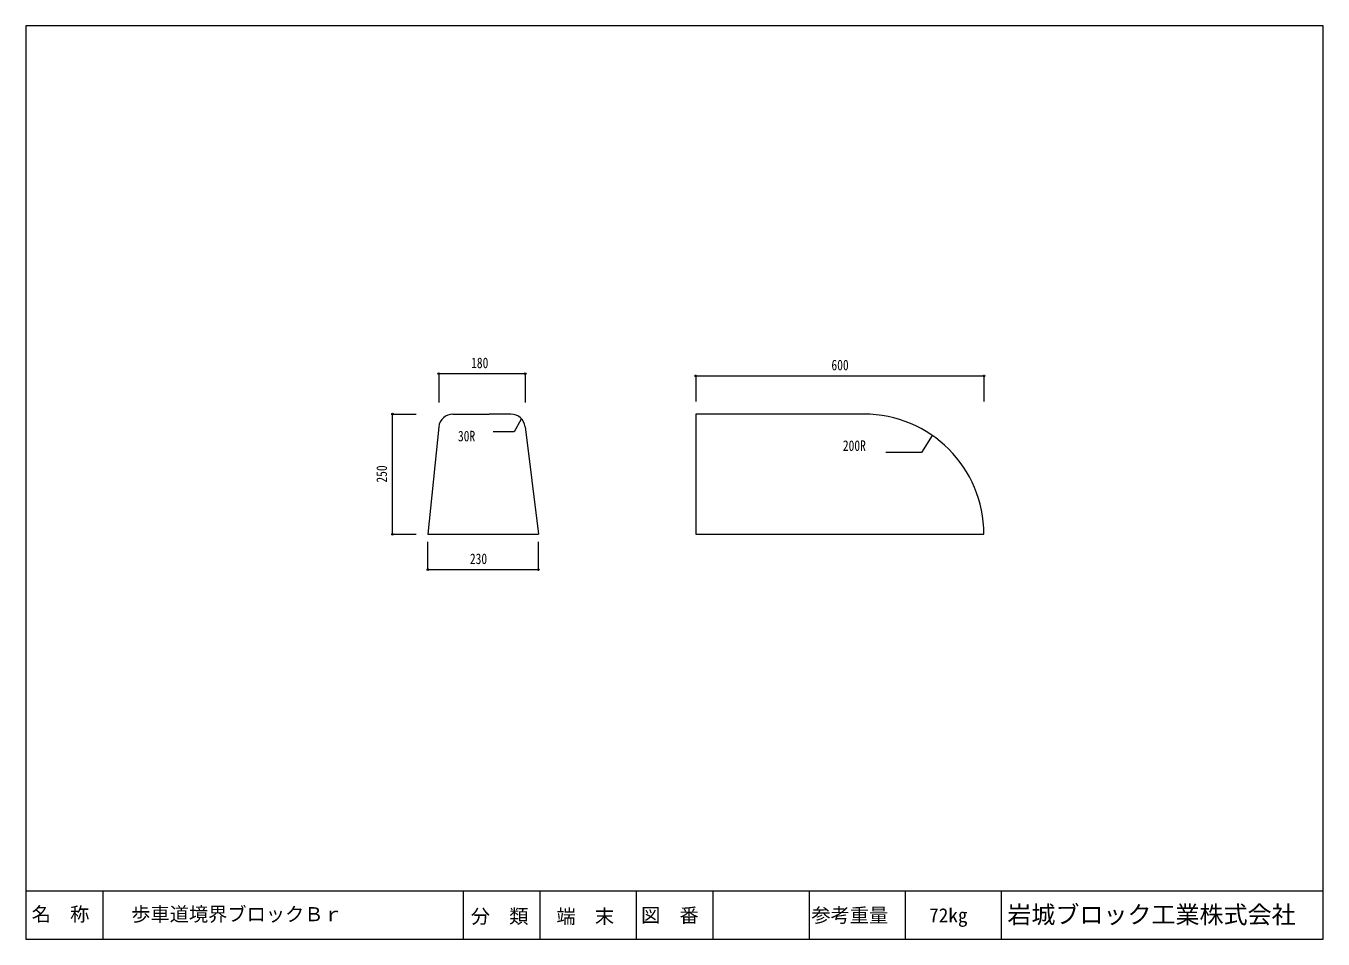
# Model space of a CAD drawing. Units: millimetres, scale not verified. Extents: x 704 to 3404, y 520 to 2420.
import ezdxf
from ezdxf.enums import TextEntityAlignment as Align

# ---------------------------------------------------------------- set-up
doc = ezdxf.new("R2010")
doc.units = ezdxf.units.MM
doc.header["$LTSCALE"] = 7
doc.header["$PDMODE"] = 32
doc.header["$PDSIZE"] = 3.5
doc.layers.add('_0-0_', color=7, linetype='Continuous', lineweight=18)
doc.styles.add('ＭＳ ゴシック', font='')
doc.styles.get('ＭＳ ゴシック').set_extended_font_data('MS Gothic')

msp = doc.modelspace()

# ---------------------------------------------------------------- linework, layer by layer
at = {"layer": '_0-0_'}
for p, q in [((704.249, 2420), (704.249, 520)), ((3404.249, 2420), (704.249, 2420)), ((3404.249, 520), (3404.249, 2420)), ((1743.407, 1696.35), (1563.364, 1696.35)), ((1563.364, 1696.35), (1563.364, 1636.159)), ((1743.407, 1696.35), (1743.407, 1636.159)), ((2098.372, 1691.892), (2698.372, 1691.892)), ((2098.372, 1691.892), (2098.372, 1638.389)), ((2698.372, 1691.892), (2698.372, 1638.389)), ((1467.318, 1362.253), (1467.318, 1612.253)), ((1467.318, 1612.253), (1516.363, 1612.253)), ((1593.14, 1612.253), (1668.385, 1612.253)), ((1713.63, 1612.253), (1668.385, 1612.253)), ((1734.735, 1602.086), (1720.623, 1575.758)), ((2098.372, 1612.3), (2098.372, 1362.3)), ((2448.372, 1612.3), (2098.372, 1612.3)), ((1563.364, 1585.911), (1540.885, 1362.253)), ((1720.623, 1575.758), (1676.813, 1575.758)), ((1743.407, 1585.911), (1770.885, 1362.253)), ((2590.526, 1568.002), (2568.683, 1532.381)), ((2568.683, 1532.381), (2494.08, 1532.381)), ((1467.318, 1362.253), (1516.363, 1362.253)), ((1540.885, 1362.253), (1770.885, 1362.253)), ((2098.372, 1362.3), (2698.372, 1362.3)), ((1540.885, 1288.686), (1540.885, 1346.648)), ((1770.885, 1288.686), (1770.885, 1346.648)), ((1540.885, 1288.686), (1770.885, 1288.686)), ((704.249, 620), (3404.249, 620)), ((864.249, 620), (864.249, 520)), ((1614.249, 620), (1614.249, 520)), ((1774.249, 620), (1774.249, 520)), ((1974.249, 620), (1974.249, 520)), ((2134.249, 620), (2134.249, 520)), ((2334.249, 620), (2334.249, 520)), ((2534.249, 620), (2534.249, 520)), ((2734.249, 620), (2734.249, 520)), ((704.249, 520), (3404.249, 520))]:
    msp.add_line(p, q, dxfattribs=at)
for centre, radius, start, end in [((1593.14, 1582.253), 30, 90, 172.99571), ((1713.63, 1582.253), 30, 7.00429, 90), ((2448.372, 1362.3), 250, 0, 90)]:
    msp.add_arc(centre, radius, start, end, dxfattribs=at)
for p in [(1563.364, 1696.35), (1743.407, 1696.35), (2098.372, 1691.892), (2698.372, 1691.892), (1467.318, 1612.253), (1467.318, 1362.253), (1540.885, 1288.686), (1770.885, 1288.686)]:
    msp.add_point(p, dxfattribs=at)

# ---------------------------------------------------------------- texts
at = {"layer": '_0-0_', "style": 'ＭＳ ゴシック', "width": 0.8}
for s, p in [('180', (1630.892, 1701.35)), ('600', (2380.872, 1696.892)), ('30R', (1603.503, 1549.022)), ('200R', (2404.688, 1529.153)), ('230', (1628.333, 1293.686))]:
    msp.add_text(s, height=21.99, dxfattribs=at).set_placement(p, align=Align.BOTTOM_LEFT)
msp.add_text('250', height=21.99, rotation=90, dxfattribs=at).set_placement((1462.318, 1469.753), align=Align.BOTTOM_LEFT)
at = {"layer": '_0-0_', "style": 'ＭＳ ゴシック'}
for s, height, p in [('岩城ブロック工業株式会社', 36.66, (2747.084, 541.573)), ('名\u3000称', 29.33, (716.192, 548.261)), ('歩車道境界ブロックＢｒ', 29.33, (923.517, 548.261)), ('分\u3000類', 29.33, (1630.205, 543.803)), ('端\u3000末', 29.33, (1808.549, 543.803)), ('図\u3000番', 29.33, (1984.663, 546.032)), ('参考重量', 29.33, (2339.122, 546.032)), ('72㎏', 29.33, (2584.345, 546.032))]:
    msp.add_text(s, height=height, dxfattribs=at).set_placement(p, align=Align.BOTTOM_LEFT)

doc.saveas('drawing.dxf')
